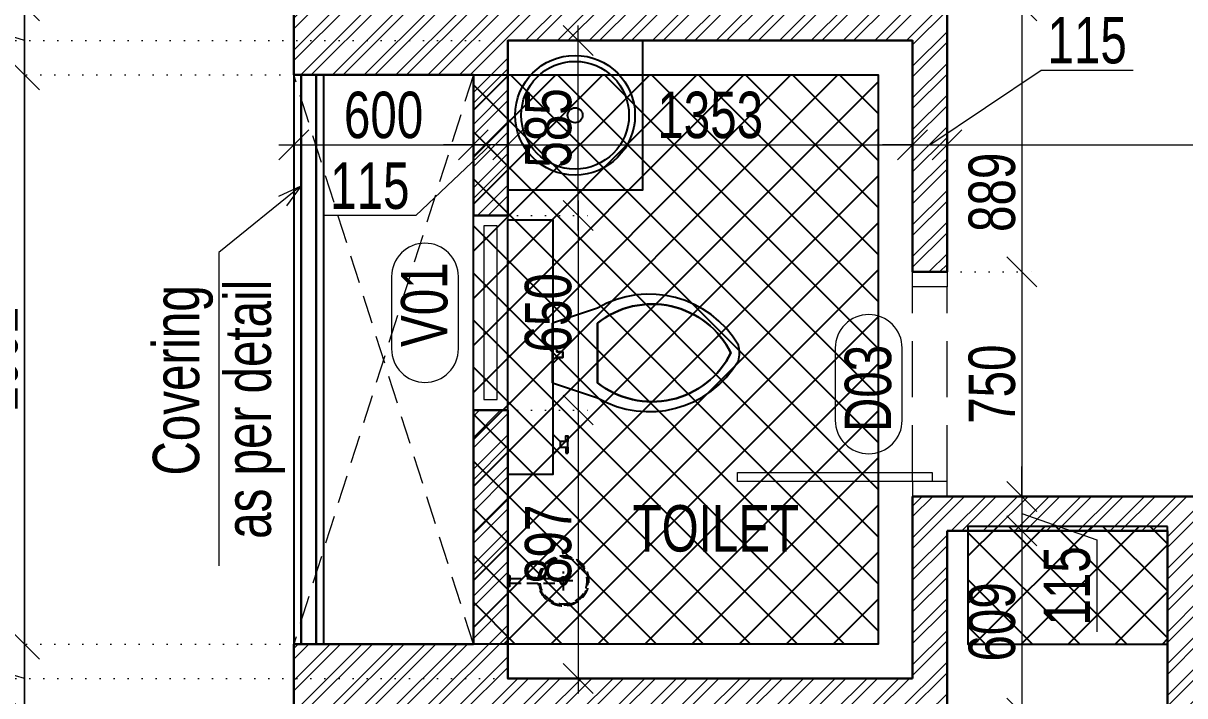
# Model space of a CAD drawing. Header units: inches. Extents: x 785882 to 928568, y 496782 to 576896.
# Drawn here: x 861782 to 865663, y 528476 to 530723 of the extents above; entities that cross this region are included whole.
import ezdxf
from ezdxf.enums import TextEntityAlignment as Align

# ---------------------------------------------------------------- set-up
doc = ezdxf.new("R2010")
doc.units = ezdxf.units.IN
doc.header["$LTSCALE"] = 750
doc.header["$MEASUREMENT"] = 0
for name, pattern in [('DOT', [0.25, 0, -0.25]), ('HIDDEN', [0.375, 0.25, -0.125]), ('HIDDEN2', [0.1875, 0.125, -0.0625])]:
    doc.linetypes.add(name, pattern=pattern)
for name, color, linetype, lineweight in [('DIMENSION WORKING-MSA', 222, 'Continuous', 13), ('DOOR NO-MSA', 4, 'Continuous', 9), ('DOOR-MSA', 50, 'Continuous', 13), ('DOTTED LINE-MSA', 3, 'HIDDEN2', 13), ('ELE-01-MSA', 7, 'Continuous', 30), ('TEXT DETAIL-MSA', 212, 'Continuous', 13), ('TEXT ROOM NAME-MSA', 210, 'Continuous', 13), ('WALL HATCH-MSA', 251, 'Continuous', 9), ('WALL-MSA', 32, 'Continuous', 30), ('WINDOE NO-MAS', 4, 'Continuous', 9), ('WINDOW-MSA', 50, 'Continuous', 13)]:
    doc.layers.add(name, color=color, linetype=linetype, lineweight=lineweight)
for name, color, linetype in [('ELE-02-MSA', 4, 'Continuous'), ('HATCH-SUNK 300MM-MSA', 47, 'Continuous'), ('P.FIXTURE', 7, 'Continuous')]:
    doc.layers.add(name, color=color, linetype=linetype)
doc.styles.add('125', font='swisscl.ttf', dxfattribs={"height": 125})
doc.styles.add('AR', font='swisscl.ttf')
doc.styles.add('ARIAL', font='swisscl.ttf', dxfattribs={"height": 360})
doc.styles.add('Arial-Reg+0.8Sc', font='swisscl.ttf')
doc.styles.add('MtXpl_Swis721_LtCn_B', font='swisscl.ttf')
doc.dimstyles.new('100 K.T', dxfattribs={"dimtxt": 360, "dimasz": 80, "dimexe": 0.18, "dimexo": 0.0625, "dimgap": 1, "dimtad": 1, "dimdec": 0, "dimzin": 0, "dimdsep": 46, "dimtxsty": 'ARIAL', "dimblk": 'DOT', "dimcen": 0.09, "dimse1": 1, "dimse2": 1, "dimclrd": 50, "dimclrt": 256, "dimadec": 0, "dimazin": 0, "dimtfac": 1, "dimtdec": 0, "dimtofl": 0, "dimtmove": 1, "dimatfit": 0, "dimfxl": 1, "dimtolj": 1, "dimtzin": 0, "dimlwd": -1, "dimarcsym": 0})
doc.dimstyles.new('WORKING DIM', dxfattribs={"dimtxt": 155, "dimasz": 100, "dimexe": 50, "dimexo": 0, "dimgap": 20, "dimtad": 1, "dimdec": 0, "dimzin": 0, "dimdsep": 46, "dimtxsty": 'AR', "dimblk": 'OBLIQUE', "dimcen": 0.09, "dimdle": 50, "dimclrd": 256, "dimclre": 250, "dimclrt": 256, "dimadec": 0, "dimazin": 0, "dimtfac": 1, "dimtdec": 0, "dimtofl": 0, "dimtmove": 1, "dimatfit": 0, "dimfxl": 1, "dimtolj": 1, "dimtzin": 0, "dimlwd": -1, "dimlwe": -1, "dimarcsym": 0})
pattern_1 = [(45, (0, 0), (-78.57724, 78.57724), []), (135, (0, 0), (-78.57724, -78.57724), [])]

# ---------------------------------------------------------------- blocks, each defined once
blk = doc.blocks.new('t4tgg34')
for points in [[(375405.3, -62759.1), (375390.8, -62744.6), (375390.8, -62738.4), (375370.8, -62738.4), (375370.8, -62719.7), (375390.8, -62719.7), (375390.8, -62713.4), (375405.3, -62699), (375405.3, -62635.1), (375255.5, -62585.2, 0.412342), (374784.6, -62708.9, 0.132891), (374784.6, -62761, 0.412336), (375255.5, -62884.7), (375405.3, -62834.8)], [(375255.5, -62834.8, -0.475238), (374809.5, -62734.9, -0.475243), (375255.5, -62635.1)]]:
    blk.add_lwpolyline(points, format="xyb", close=True)
blk.add_lwpolyline([(375255.5, -62834.8), (375255.5, -62635.1, 0.475243), (374809.5, -62734.9, 0.475238), (375255.5, -62834.8, 0.489246)], format="xyb")
blk.add_lwpolyline([(375405.3, -62635.1), (375405.3, -62699), (375390.8, -62713.4), (375390.8, -62719.7), (375370.8, -62719.7), (375370.8, -62738.4), (375390.8, -62738.4), (375390.8, -62744.6), (375405.3, -62759.1), (375405.3, -62699), (375405.3, -62834.8)])
blk = doc.blocks.new('9')
at = {"linetype": 'Continuous'}
for p, q in [((709869.5, -390414.7), (709869.5, -390433.8)), ((709875.9, -390433.8), (709869.5, -390433.8)), ((709875.9, -390414.7), (709875.9, -390433.8))]:
    blk.add_line(p, q, dxfattribs=at)
for points in [[(709875.9, -390395.7), (709875.9, -390376.6), (709869.5, -390376.6), (709869.5, -390395.7)], [(709894.9, -390395.7), (709920.3, -390370.3), (709920.3, -390440.1), (709894.9, -390414.7)]]:
    blk.add_lwpolyline(points, dxfattribs=at)
blk.add_lwpolyline([(709894.9, -390414.7), (709869.5, -390414.7), (709869.5, -390395.7), (709894.9, -390395.7)], close=True, dxfattribs=at)
blk = doc.blocks.new('SHOWE')
at = {"linetype": 'HIDDEN', "ltscale": 0.2}
for p, q in [((3964261.3, -1171717.9), (3964261.3, -1171674.7)), ((3964261.3, -1171674.7), (3964263.3, -1171674.7)), ((3964264.2, -1171676.3), (3964264.2, -1171716.3)), ((3964268.7, -1171680.5), (3964268.7, -1171696.3)), ((3964268.7, -1171688.6), (3964437.5, -1171688.6)), ((3964268.7, -1171712), (3964268.7, -1171696.3)), ((3964479.2, -1171696.3), (3964415.6, -1171696.3)), ((3964447.4, -1171664.5), (3964447.4, -1171728.1)), ((3964261.3, -1171717.9), (3964263.3, -1171717.9)), ((3964268.7, -1171704), (3964437.5, -1171704))]:
    blk.add_line(p, q, dxfattribs=at)
for radius in [12.5, 10.6]:
    blk.add_circle((3964447.4, -1171696.3), radius, dxfattribs=at)
for centre, radius, start, end in [((3964447.4, -1171696.3), 84.1, 185.2383, 174.7617), ((3964447.4, -1171696.3), 81.4, 185.4105, 174.5895), ((3964447.4, -1171696.3), 78, 185.6496, 174.3504), ((3964262.4, -1171676.3), 1.76, 358.0282, 62.0821), ((3964259.8, -1171685.3), 10.1, 28.3436, 64.2104), ((3964262.4, -1171716.3), 1.76, 297.9179, 1.9718), ((3964259.8, -1171707.2), 10.1, 295.7896, 331.6564)]:
    blk.add_arc(centre, radius, start, end, dxfattribs=at)
blk = doc.blocks.new('A$C59c041b7')
at = {"layer": 'HATCH-SUNK 300MM-MSA', "transparency": 33554559}
h = blk.add_hatch(dxfattribs=at)
h.set_pattern_fill('ANSI37', color=256, scale=35)
h.set_pattern_definition(pattern_1)
h.paths.add_polyline_path([(0, -32653.1), (1352.5, -32653.1), (1352.5, -34555.3), (0, -34555.3)])
h = blk.add_hatch(dxfattribs=at)
h.set_pattern_fill('ANSI37', color=256, scale=35)
h.set_pattern_definition(pattern_1)
h.paths.add_polyline_path([(2319.3, -34161.7), (1652.5, -34161.7), (1652.5, -34555.3), (2319.3, -34555.3)])
at = {"layer": 'HATCH-SUNK 300MM-MSA'}
for points in [[(0, -32653.1), (1352.5, -32653.1), (1352.5, -34555.3), (0, -34555.3)], [(2319.3, -34161.7), (1652.5, -34161.7), (1652.5, -34555.3), (2319.3, -34555.3)]]:
    blk.add_lwpolyline(points, close=True, dxfattribs=at)
blk = doc.blocks.new('_Dot')
at = {"linetype": 'ByBlock', "lineweight": -2}
blk.add_line((-0.5, 0), (-1, 0), dxfattribs=at)
at = {"linetype": 'ByBlock', "const_width": 0.5}
blk.add_lwpolyline([(-0.25, 0, 1), (0.25, 0, 1)], format="xyb", close=True, dxfattribs=at)
blk = doc.blocks.new('Win-Tag-03')
blk.add_lwpolyline([(-130, 120), (130, 120, -0.414214), (250, 0), (250, 0, -0.414214), (130, -120), (-130, -120, -0.414214), (-250, 0), (-250, 0, -0.414214)], format="xyb", close=True)
blk = doc.blocks.new('A$Ca69f7aba')
at = {"layer": 'WINDOW-MSA', "ltscale": 5000}
for points in [[(-750, 0), (-700, 0), (-700, -115), (-750, -115)], [(0, 0), (-50, 0), (-50, -115), (0, -115)], [(-50, -50), (-50, -700), (-80, -700), (-80, -50)]]:
    blk.add_lwpolyline(points, close=True, dxfattribs=at)
at = {"layer": 'WINDOW-MSA', "linetype": 'HIDDEN'}
blk.add_lwpolyline([(-50, 0), (-700, 0)], dxfattribs=at)
at = {"layer": 'WINDOW-MSA', "linetype": 'HIDDEN', "elevation": 0}
blk.add_lwpolyline([(-50, -115), (-700, -115)], dxfattribs=at)
blk = doc.blocks.new('_Oblique')
at = {"color": 0, "linetype": 'ByBlock', "lineweight": -2}
blk.add_line((-0.5, -0.5), (0.5, 0.5), dxfattribs=at)
blk = doc.blocks.new('*D2235')
at = {"layer": 'Defpoints', "color": 0, "ltscale": 0.25, "transparency": 16777216}
for p in [(861785.9, 528648.7), (862685.9, 528648.7), (862685.9, 528418.7)]:
    blk.add_point(p, dxfattribs=at)
at = {"layer": 'DIMENSION WORKING-MSA', "ltscale": 0.25, "transparency": 16777216}
for p, q in [((861626.4, 528581.5), (861626.4, 528892.2)), ((861785.9, 528648.7), (861785.9, 528748.7)), ((861785.9, 528418.7), (861785.9, 528648.7)), ((861785.9, 528533.7), (861626.4, 528581.5)), ((861785.9, 528418.7), (861785.9, 528318.7))]:
    blk.add_line(p, q, dxfattribs=at)
at = {"layer": 'DIMENSION WORKING-MSA', "color": 250, "linetype": 'DOT', "ltscale": 0.25, "transparency": 16777216}
for p, q in [((862685.9, 528648.7), (861735.9, 528648.7)), ((862685.9, 528418.7), (861735.9, 528418.7))]:
    blk.add_line(p, q, dxfattribs=at)
at = {"layer": 'DIMENSION WORKING-MSA', "ltscale": 0.25, "transparency": 16777216, "xscale": 100, "yscale": 100, "zscale": 100}
for p, rotation in [((861785.9, 528648.7), 270), ((861785.9, 528418.7), 90)]:
    blk.add_blockref('_Oblique', p, dxfattribs=dict(at, rotation=rotation))
at = {"layer": 'DIMENSION WORKING-MSA', "ltscale": 0.25, "transparency": 16777216, "insert": (861526.9, 528736.8), "char_height": 155, "attachment_point": 5, "rotation": 90, "style": 'AR'}
blk.add_mtext('\\A1;230', dxfattribs=at)
blk = doc.blocks.new('*D2236')
at = {"layer": 'Defpoints', "color": 0, "ltscale": 0.25, "transparency": 16777216}
for p in [(861785.9, 530550.9), (862685.9, 530550.9), (862685.9, 528648.7)]:
    blk.add_point(p, dxfattribs=at)
at = {"layer": 'DIMENSION WORKING-MSA', "ltscale": 0.25, "transparency": 16777216}
blk.add_line((861785.9, 528598.7), (861785.9, 530600.9), dxfattribs=at)
at = {"layer": 'DIMENSION WORKING-MSA', "color": 250, "linetype": 'DOT', "ltscale": 0.25, "transparency": 16777216}
for p, q in [((862685.9, 530550.9), (861735.9, 530550.9)), ((862685.9, 528648.7), (861735.9, 528648.7))]:
    blk.add_line(p, q, dxfattribs=at)
at = {"layer": 'DIMENSION WORKING-MSA', "ltscale": 0.25, "transparency": 16777216, "xscale": 100, "yscale": 100, "zscale": 100}
for p, rotation in [((861785.9, 530550.9), 90), ((861785.9, 528648.7), 270)]:
    blk.add_blockref('_Oblique', p, dxfattribs=dict(at, rotation=rotation))
at = {"layer": 'DIMENSION WORKING-MSA', "ltscale": 0.25, "transparency": 16777216, "insert": (861686.5, 529599.8), "char_height": 155, "attachment_point": 5, "rotation": 90, "style": 'AR'}
blk.add_mtext('\\A1;1902', dxfattribs=at)
blk = doc.blocks.new('*D2091')
at = {"layer": 'Defpoints', "color": 0, "ltscale": 0.25, "transparency": 16777216}
for p in [(861785.9, 530780.9), (862685.9, 530780.9), (862685.9, 530550.9)]:
    blk.add_point(p, dxfattribs=at)
at = {"layer": 'DIMENSION WORKING-MSA', "ltscale": 0.25, "transparency": 16777216}
for p, q in [((861626.4, 530713.7), (861626.4, 531024.4)), ((861785.9, 530780.9), (861785.9, 530880.9)), ((861785.9, 530550.9), (861785.9, 530780.9)), ((861785.9, 530665.9), (861626.4, 530713.7)), ((861785.9, 530550.9), (861785.9, 530450.9))]:
    blk.add_line(p, q, dxfattribs=at)
at = {"layer": 'DIMENSION WORKING-MSA', "color": 250, "linetype": 'DOT', "ltscale": 0.25, "transparency": 16777216}
for p, q in [((862685.9, 530780.9), (861735.9, 530780.9)), ((862685.9, 530550.9), (861735.9, 530550.9))]:
    blk.add_line(p, q, dxfattribs=at)
at = {"layer": 'DIMENSION WORKING-MSA', "ltscale": 0.25, "transparency": 16777216, "xscale": 100, "yscale": 100, "zscale": 100}
for p, rotation in [((861785.9, 530780.9), 270), ((861785.9, 530550.9), 90)]:
    blk.add_blockref('_Oblique', p, dxfattribs=dict(at, rotation=rotation))
at = {"layer": 'DIMENSION WORKING-MSA', "ltscale": 0.25, "transparency": 16777216, "insert": (861526.9, 530869), "char_height": 155, "attachment_point": 5, "rotation": 90, "style": 'AR'}
blk.add_mtext('\\A1;230', dxfattribs=at)
blk = doc.blocks.new('*D2072')
at = {"layer": 'Defpoints', "color": 0, "ltscale": 0.25, "transparency": 16777216}
for p in [(861135.9, 528533.7), (863400.9, 528533.7), (862685.9, 528418.7)]:
    blk.add_point(p, dxfattribs=at)
at = {"layer": 'DIMENSION WORKING-MSA', "ltscale": 0.25, "transparency": 16777216}
for p, q in [((860976.8, 528523.9), (860976.8, 528830.7)), ((861135.9, 528533.7), (861135.9, 528633.7)), ((861135.9, 528476.2), (860976.8, 528523.9)), ((861135.9, 528418.7), (861135.9, 528533.7)), ((861135.9, 528418.7), (861135.9, 528318.7))]:
    blk.add_line(p, q, dxfattribs=at)
at = {"layer": 'DIMENSION WORKING-MSA', "color": 250, "linetype": 'DOT', "ltscale": 0.25, "transparency": 16777216}
for p, q in [((863400.9, 528533.7), (861085.9, 528533.7)), ((862685.9, 528418.7), (861085.9, 528418.7))]:
    blk.add_line(p, q, dxfattribs=at)
at = {"layer": 'DIMENSION WORKING-MSA', "ltscale": 0.25, "transparency": 16777216, "xscale": 100, "yscale": 100, "zscale": 100}
for p, rotation in [((861135.9, 528533.7), 270), ((861135.9, 528418.7), 90)]:
    blk.add_blockref('_Oblique', p, dxfattribs=dict(at, rotation=rotation))
at = {"layer": 'DIMENSION WORKING-MSA', "ltscale": 0.25, "transparency": 16777216, "insert": (860877.7, 528677.3), "char_height": 155, "attachment_point": 5, "rotation": 90, "style": 'AR'}
blk.add_mtext('\\A1;115', dxfattribs=at)
blk = doc.blocks.new('*D2073')
at = {"layer": 'Defpoints', "color": 0, "ltscale": 0.25, "transparency": 16777216}
for p in [(861135.9, 530665.9), (863400.9, 530665.9), (863400.9, 528533.7)]:
    blk.add_point(p, dxfattribs=at)
at = {"layer": 'DIMENSION WORKING-MSA', "ltscale": 0.25, "transparency": 16777216}
blk.add_line((861135.9, 528483.7), (861135.9, 530715.9), dxfattribs=at)
at = {"layer": 'DIMENSION WORKING-MSA', "color": 250, "linetype": 'DOT', "ltscale": 0.25, "transparency": 16777216}
for p, q in [((863400.9, 530665.9), (861085.9, 530665.9)), ((863400.9, 528533.7), (861085.9, 528533.7))]:
    blk.add_line(p, q, dxfattribs=at)
at = {"layer": 'DIMENSION WORKING-MSA', "ltscale": 0.25, "transparency": 16777216, "xscale": 100, "yscale": 100, "zscale": 100}
for p, rotation in [((861135.9, 530665.9), 90), ((861135.9, 528533.7), 270)]:
    blk.add_blockref('_Oblique', p, dxfattribs=dict(at, rotation=rotation))
at = {"layer": 'DIMENSION WORKING-MSA', "ltscale": 0.25, "transparency": 16777216, "insert": (861036.5, 529599.8), "char_height": 155, "attachment_point": 5, "rotation": 90, "style": 'AR'}
blk.add_mtext('\\A1;2132', dxfattribs=at)
blk = doc.blocks.new('*D2074')
at = {"layer": 'Defpoints', "color": 0, "ltscale": 0.25, "transparency": 16777216}
for p in [(861135.9, 530780.9), (862685.9, 530780.9), (863400.9, 530665.9)]:
    blk.add_point(p, dxfattribs=at)
at = {"layer": 'DIMENSION WORKING-MSA', "ltscale": 0.25, "transparency": 16777216}
for p, q in [((860976.8, 530771.1), (860976.8, 531077.9)), ((861135.9, 530780.9), (861135.9, 530880.9)), ((861135.9, 530723.4), (860976.8, 530771.1)), ((861135.9, 530665.9), (861135.9, 530780.9)), ((861135.9, 530665.9), (861135.9, 530565.9))]:
    blk.add_line(p, q, dxfattribs=at)
at = {"layer": 'DIMENSION WORKING-MSA', "color": 250, "linetype": 'DOT', "ltscale": 0.25, "transparency": 16777216}
for p, q in [((862685.9, 530780.9), (861085.9, 530780.9)), ((863400.9, 530665.9), (861085.9, 530665.9))]:
    blk.add_line(p, q, dxfattribs=at)
at = {"layer": 'DIMENSION WORKING-MSA', "ltscale": 0.25, "transparency": 16777216, "xscale": 100, "yscale": 100, "zscale": 100}
for p, rotation in [((861135.9, 530780.9), 270), ((861135.9, 530665.9), 90)]:
    blk.add_blockref('_Oblique', p, dxfattribs=dict(at, rotation=rotation))
at = {"layer": 'DIMENSION WORKING-MSA', "ltscale": 0.25, "transparency": 16777216, "insert": (860877.7, 530924.5), "char_height": 155, "attachment_point": 5, "rotation": 90, "style": 'AR'}
blk.add_mtext('\\A1;115', dxfattribs=at)
blk = doc.blocks.new('*D2110')
at = {"layer": 'Defpoints', "color": 0, "ltscale": 0.25, "transparency": 16777216}
for p in [(860485.9, 563204), (863285.9, 563204), (863285.9, 504339.5)]:
    blk.add_point(p, dxfattribs=at)
at = {"layer": 'DIMENSION WORKING-MSA', "ltscale": 0.25, "transparency": 16777216}
blk.add_line((860485.9, 504289.5), (860485.9, 563254), dxfattribs=at)
at = {"layer": 'DIMENSION WORKING-MSA', "color": 250, "linetype": 'DOT', "ltscale": 0.25, "transparency": 16777216}
for p, q in [((863285.9, 563204), (860435.9, 563204)), ((863285.9, 504339.5), (860435.9, 504339.5))]:
    blk.add_line(p, q, dxfattribs=at)
at = {"layer": 'DIMENSION WORKING-MSA', "ltscale": 0.25, "transparency": 16777216, "xscale": 100, "yscale": 100, "zscale": 100}
for p, rotation in [((860485.9, 563204), 90), ((860485.9, 504339.5), 270)]:
    blk.add_blockref('_Oblique', p, dxfattribs=dict(at, rotation=rotation))
at = {"layer": 'DIMENSION WORKING-MSA', "ltscale": 0.25, "transparency": 16777216, "insert": (860386.5, 533771.7), "char_height": 155, "attachment_point": 5, "rotation": 90, "style": 'AR'}
blk.add_mtext('\\A1;58865', dxfattribs=at)
blk = doc.blocks.new('*D1550')
at = {"layer": 'Defpoints', "color": 0, "ltscale": 0.25, "transparency": 16777216}
for p in [(863635.9, 530665.9), (863635.9, 530665.9), (863385.9, 530080.9)]:
    blk.add_point(p, dxfattribs=at)
at = {"layer": 'DIMENSION WORKING-MSA', "ltscale": 0.25, "transparency": 16777216}
blk.add_line((863635.9, 530030.9), (863635.9, 530715.9), dxfattribs=at)
at = {"layer": 'DIMENSION WORKING-MSA', "color": 250, "linetype": 'DOT', "ltscale": 0.25, "transparency": 16777216}
for p, q in [((863635.9, 530665.9), (863685.9, 530665.9)), ((863385.9, 530080.9), (863685.9, 530080.9))]:
    blk.add_line(p, q, dxfattribs=at)
at = {"layer": 'DIMENSION WORKING-MSA', "ltscale": 0.25, "transparency": 16777216, "xscale": 100, "yscale": 100, "zscale": 100}
for p, rotation in [((863635.9, 530665.9), 90), ((863635.9, 530080.9), 270)]:
    blk.add_blockref('_Oblique', p, dxfattribs=dict(at, rotation=rotation))
at = {"layer": 'DIMENSION WORKING-MSA', "ltscale": 0.25, "transparency": 16777216, "insert": (863536.5, 530373.4), "char_height": 155, "attachment_point": 5, "rotation": 90, "style": 'AR'}
blk.add_mtext('\\A1;585', dxfattribs=at)
blk = doc.blocks.new('*D1551')
at = {"layer": 'Defpoints', "color": 0, "ltscale": 0.25, "transparency": 16777216}
for p in [(863385.9, 530080.9), (863385.9, 529430.9), (863635.9, 529430.9)]:
    blk.add_point(p, dxfattribs=at)
at = {"layer": 'DIMENSION WORKING-MSA', "ltscale": 0.25, "transparency": 16777216}
blk.add_line((863635.9, 530130.9), (863635.9, 529380.9), dxfattribs=at)
at = {"layer": 'DIMENSION WORKING-MSA', "color": 250, "linetype": 'DOT', "ltscale": 0.25, "transparency": 16777216}
for p, q in [((863385.9, 530080.9), (863685.9, 530080.9)), ((863385.9, 529430.9), (863685.9, 529430.9))]:
    blk.add_line(p, q, dxfattribs=at)
at = {"layer": 'DIMENSION WORKING-MSA', "ltscale": 0.25, "transparency": 16777216, "xscale": 100, "yscale": 100, "zscale": 100}
for p, rotation in [((863635.9, 530080.9), 90), ((863635.9, 529430.9), 270)]:
    blk.add_blockref('_Oblique', p, dxfattribs=dict(at, rotation=rotation))
at = {"layer": 'DIMENSION WORKING-MSA', "ltscale": 0.25, "transparency": 16777216, "insert": (863536.5, 529755.9), "char_height": 155, "attachment_point": 5, "rotation": 90, "style": 'AR'}
blk.add_mtext('\\A1;650', dxfattribs=at)
blk = doc.blocks.new('*D1552')
at = {"layer": 'Defpoints', "color": 0, "ltscale": 0.25, "transparency": 16777216}
for p in [(863385.9, 529430.9), (863635.9, 528533.7), (863635.9, 528533.7)]:
    blk.add_point(p, dxfattribs=at)
at = {"layer": 'DIMENSION WORKING-MSA', "ltscale": 0.25, "transparency": 16777216}
blk.add_line((863635.9, 529480.9), (863635.9, 528483.7), dxfattribs=at)
at = {"layer": 'DIMENSION WORKING-MSA', "color": 250, "linetype": 'DOT', "ltscale": 0.25, "transparency": 16777216}
for p, q in [((863385.9, 529430.9), (863685.9, 529430.9)), ((863635.9, 528533.7), (863685.9, 528533.7))]:
    blk.add_line(p, q, dxfattribs=at)
at = {"layer": 'DIMENSION WORKING-MSA', "ltscale": 0.25, "transparency": 16777216, "xscale": 100, "yscale": 100, "zscale": 100}
for p, rotation in [((863635.9, 529430.9), 90), ((863635.9, 528533.7), 270)]:
    blk.add_blockref('_Oblique', p, dxfattribs=dict(at, rotation=rotation))
at = {"layer": 'DIMENSION WORKING-MSA', "ltscale": 0.25, "transparency": 16777216, "insert": (863536.5, 528982.3), "char_height": 155, "attachment_point": 5, "rotation": 90, "style": 'AR'}
blk.add_mtext('\\A1;897', dxfattribs=at)
blk = doc.blocks.new('*D1555')
at = {"layer": 'Defpoints', "color": 0, "ltscale": 0.25, "transparency": 16777216}
for p in [(864868.4, 530780.9), (864868.4, 529892.3), (865118.4, 529892.3)]:
    blk.add_point(p, dxfattribs=at)
at = {"layer": 'DIMENSION WORKING-MSA', "ltscale": 0.25, "transparency": 16777216}
blk.add_line((865118.4, 530830.9), (865118.4, 529842.3), dxfattribs=at)
at = {"layer": 'DIMENSION WORKING-MSA', "color": 250, "linetype": 'DOT', "ltscale": 0.25, "transparency": 16777216}
for p, q in [((864868.4, 530780.9), (865168.4, 530780.9)), ((864868.4, 529892.3), (865168.4, 529892.3))]:
    blk.add_line(p, q, dxfattribs=at)
at = {"layer": 'DIMENSION WORKING-MSA', "ltscale": 0.25, "transparency": 16777216, "xscale": 100, "yscale": 100, "zscale": 100}
for p, rotation in [((865118.4, 530780.9), 90), ((865118.4, 529892.3), 270)]:
    blk.add_blockref('_Oblique', p, dxfattribs=dict(at, rotation=rotation))
at = {"layer": 'DIMENSION WORKING-MSA', "ltscale": 0.25, "transparency": 16777216, "insert": (865019.1, 530158.4), "char_height": 155, "attachment_point": 5, "rotation": 90, "style": 'AR'}
blk.add_mtext('\\A1;889', dxfattribs=at)
blk = doc.blocks.new('*D1556')
at = {"layer": 'Defpoints', "color": 0, "ltscale": 0.25, "transparency": 16777216}
for p in [(864868.4, 529892.3), (865118.4, 529142.3), (865118.4, 529142.3)]:
    blk.add_point(p, dxfattribs=at)
at = {"layer": 'DIMENSION WORKING-MSA', "ltscale": 0.25, "transparency": 16777216}
blk.add_line((865118.4, 529942.3), (865118.4, 529092.3), dxfattribs=at)
at = {"layer": 'DIMENSION WORKING-MSA', "color": 250, "linetype": 'DOT', "ltscale": 0.25, "transparency": 16777216}
for p, q in [((864868.4, 529892.3), (865168.4, 529892.3)), ((865118.4, 529142.3), (865168.4, 529142.3))]:
    blk.add_line(p, q, dxfattribs=at)
at = {"layer": 'DIMENSION WORKING-MSA', "ltscale": 0.25, "transparency": 16777216, "xscale": 100, "yscale": 100, "zscale": 100}
for p, rotation in [((865118.4, 529892.3), 90), ((865118.4, 529142.3), 270)]:
    blk.add_blockref('_Oblique', p, dxfattribs=dict(at, rotation=rotation))
at = {"layer": 'DIMENSION WORKING-MSA', "ltscale": 0.25, "transparency": 16777216, "insert": (865019.1, 529517.3), "char_height": 155, "attachment_point": 5, "rotation": 90, "style": 'AR'}
blk.add_mtext('\\A1;750', dxfattribs=at)
blk = doc.blocks.new('*D1557')
at = {"layer": 'Defpoints', "color": 0, "ltscale": 0.25, "transparency": 16777216}
for p in [(865118.4, 529142.3), (865118.4, 529027.3), (865118.4, 529027.3)]:
    blk.add_point(p, dxfattribs=at)
at = {"layer": 'DIMENSION WORKING-MSA', "ltscale": 0.25, "transparency": 16777216}
for p, q in [((865118.4, 529142.3), (865118.4, 529242.3)), ((865118.4, 529142.3), (865118.4, 529027.3)), ((865118.4, 529084.8), (865368.4, 528996.8)), ((865118.4, 529027.3), (865118.4, 528927.3)), ((865368.4, 528996.8), (865368.4, 528690))]:
    blk.add_line(p, q, dxfattribs=at)
at = {"layer": 'DIMENSION WORKING-MSA', "color": 250, "linetype": 'DOT', "ltscale": 0.25, "transparency": 16777216}
for p, q in [((865118.4, 529142.3), (865168.4, 529142.3)), ((865118.4, 529027.3), (865168.4, 529027.3))]:
    blk.add_line(p, q, dxfattribs=at)
at = {"layer": 'DIMENSION WORKING-MSA', "ltscale": 0.25, "transparency": 16777216, "xscale": 100, "yscale": 100, "zscale": 100}
for p, rotation in [((865118.4, 529142.3), 270), ((865118.4, 529027.3), 90)]:
    blk.add_blockref('_Oblique', p, dxfattribs=dict(at, rotation=rotation))
at = {"layer": 'DIMENSION WORKING-MSA', "ltscale": 0.25, "transparency": 16777216, "insert": (865269.4, 528843.4), "char_height": 155, "attachment_point": 5, "rotation": 90, "style": 'AR'}
blk.add_mtext('\\A1;115', dxfattribs=at)
blk = doc.blocks.new('*D1558')
at = {"layer": 'Defpoints', "color": 0, "ltscale": 0.25, "transparency": 16777216}
for p in [(865118.4, 529027.3), (864868.4, 528418.7), (865118.4, 528418.7)]:
    blk.add_point(p, dxfattribs=at)
at = {"layer": 'DIMENSION WORKING-MSA', "ltscale": 0.25, "transparency": 16777216}
blk.add_line((865118.4, 529077.3), (865118.4, 528368.7), dxfattribs=at)
at = {"layer": 'DIMENSION WORKING-MSA', "color": 250, "linetype": 'DOT', "ltscale": 0.25, "transparency": 16777216}
for p, q in [((865118.4, 529027.3), (865168.4, 529027.3)), ((864868.4, 528418.7), (865168.4, 528418.7))]:
    blk.add_line(p, q, dxfattribs=at)
at = {"layer": 'DIMENSION WORKING-MSA', "ltscale": 0.25, "transparency": 16777216, "xscale": 100, "yscale": 100, "zscale": 100}
for p, rotation in [((865118.4, 529027.3), 90), ((865118.4, 528418.7), 270)]:
    blk.add_blockref('_Oblique', p, dxfattribs=dict(at, rotation=rotation))
at = {"layer": 'DIMENSION WORKING-MSA', "ltscale": 0.25, "transparency": 16777216, "insert": (865019.1, 528723), "char_height": 155, "attachment_point": 5, "rotation": 90, "style": 'AR'}
blk.add_mtext('\\A1;609', dxfattribs=at)
blk = doc.blocks.new('*D1577')
at = {"layer": 'Defpoints', "color": 0, "ltscale": 0.25, "transparency": 16777216}
for p in [(862685.9, 530550.9), (863285.9, 530550.9), (863285.9, 530316.6)]:
    blk.add_point(p, dxfattribs=at)
at = {"layer": 'DIMENSION WORKING-MSA', "color": 250, "linetype": 'DOT', "ltscale": 0.25, "transparency": 16777216}
for p, q in [((862685.9, 530550.9), (862685.9, 530266.6)), ((863285.9, 530550.9), (863285.9, 530266.6))]:
    blk.add_line(p, q, dxfattribs=at)
at = {"layer": 'DIMENSION WORKING-MSA', "ltscale": 0.25, "transparency": 16777216}
blk.add_line((862635.9, 530316.6), (863335.9, 530316.6), dxfattribs=at)
at = {"layer": 'DIMENSION WORKING-MSA', "ltscale": 0.25, "transparency": 16777216, "xscale": 100, "yscale": 100, "zscale": 100, "rotation": 180}
blk.add_blockref('_Oblique', (862685.9, 530316.6), dxfattribs=at)
at = {"layer": 'DIMENSION WORKING-MSA', "ltscale": 0.25, "transparency": 16777216, "xscale": 100, "yscale": 100, "zscale": 100}
blk.add_blockref('_Oblique', (863285.9, 530316.6), dxfattribs=at)
at = {"layer": 'DIMENSION WORKING-MSA', "ltscale": 0.25, "transparency": 16777216, "insert": (862985.9, 530415.9), "char_height": 155, "attachment_point": 5, "style": 'AR'}
blk.add_mtext('\\A1;600', dxfattribs=at)
blk = doc.blocks.new('*D1578')
at = {"layer": 'Defpoints', "color": 0, "ltscale": 0.25, "transparency": 16777216}
for p in [(863400.9, 530665.9), (864753.4, 530665.9), (864753.4, 530316.6)]:
    blk.add_point(p, dxfattribs=at)
at = {"layer": 'DIMENSION WORKING-MSA', "color": 250, "linetype": 'DOT', "ltscale": 0.25, "transparency": 16777216}
for p, q in [((863400.9, 530665.9), (863400.9, 530266.6)), ((864753.4, 530665.9), (864753.4, 530266.6))]:
    blk.add_line(p, q, dxfattribs=at)
at = {"layer": 'DIMENSION WORKING-MSA', "ltscale": 0.25, "transparency": 16777216}
blk.add_line((863350.9, 530316.6), (864803.4, 530316.6), dxfattribs=at)
at = {"layer": 'DIMENSION WORKING-MSA', "ltscale": 0.25, "transparency": 16777216, "xscale": 100, "yscale": 100, "zscale": 100, "rotation": 180}
blk.add_blockref('_Oblique', (863400.9, 530316.6), dxfattribs=at)
at = {"layer": 'DIMENSION WORKING-MSA', "ltscale": 0.25, "transparency": 16777216, "xscale": 100, "yscale": 100, "zscale": 100}
blk.add_blockref('_Oblique', (864753.4, 530316.6), dxfattribs=at)
at = {"layer": 'DIMENSION WORKING-MSA', "ltscale": 0.25, "transparency": 16777216, "insert": (864077.2, 530416), "char_height": 155, "attachment_point": 5, "style": 'AR'}
blk.add_mtext('\\A1;1353', dxfattribs=at)
blk = doc.blocks.new('*D1579')
at = {"layer": 'Defpoints', "color": 0, "ltscale": 0.25, "transparency": 16777216}
for p in [(863400.9, 530665.9), (863285.9, 530550.9), (863285.9, 530316.6)]:
    blk.add_point(p, dxfattribs=at)
at = {"layer": 'DIMENSION WORKING-MSA', "color": 250, "linetype": 'DOT', "ltscale": 0.25, "transparency": 16777216}
for p, q in [((863400.9, 530665.9), (863400.9, 530266.6)), ((863285.9, 530550.9), (863285.9, 530266.6))]:
    blk.add_line(p, q, dxfattribs=at)
at = {"layer": 'DIMENSION WORKING-MSA', "ltscale": 0.25, "transparency": 16777216}
for p, q in [((863343.4, 530316.6), (863093.6, 530080.4)), ((863285.9, 530316.6), (863185.9, 530316.6)), ((863400.9, 530316.6), (863285.9, 530316.6)), ((863400.9, 530316.6), (863500.9, 530316.6)), ((863093.6, 530080.4), (862786.7, 530080.4))]:
    blk.add_line(p, q, dxfattribs=at)
at = {"layer": 'DIMENSION WORKING-MSA', "ltscale": 0.25, "transparency": 16777216, "xscale": 100, "yscale": 100, "zscale": 100}
blk.add_blockref('_Oblique', (863285.9, 530316.6), dxfattribs=at)
at = {"layer": 'DIMENSION WORKING-MSA', "ltscale": 0.25, "transparency": 16777216, "xscale": 100, "yscale": 100, "zscale": 100, "rotation": 180}
blk.add_blockref('_Oblique', (863400.9, 530316.6), dxfattribs=at)
at = {"layer": 'DIMENSION WORKING-MSA', "ltscale": 0.25, "transparency": 16777216, "insert": (862940.1, 530179.5), "char_height": 155, "attachment_point": 5, "style": 'AR'}
blk.add_mtext('\\A1;115', dxfattribs=at)
blk = doc.blocks.new('*D1580')
at = {"layer": 'Defpoints', "color": 0, "ltscale": 0.25, "transparency": 16777216}
for p in [(864753.4, 530316.6), (864868.4, 530316.6), (864868.4, 530316.6)]:
    blk.add_point(p, dxfattribs=at)
at = {"layer": 'DIMENSION WORKING-MSA', "ltscale": 0.25, "transparency": 16777216}
for p, q in [((864810.9, 530316.6), (865183.3, 530566.6)), ((865183.3, 530566.6), (865490.1, 530566.6)), ((864753.4, 530316.6), (864653.4, 530316.6)), ((864753.4, 530316.6), (864868.4, 530316.6)), ((864868.4, 530316.6), (864968.4, 530316.6))]:
    blk.add_line(p, q, dxfattribs=at)
at = {"layer": 'DIMENSION WORKING-MSA', "color": 250, "linetype": 'DOT', "ltscale": 0.25, "transparency": 16777216}
for p, q in [((864753.4, 530316.6), (864753.4, 530366.6)), ((864868.4, 530316.6), (864868.4, 530366.6))]:
    blk.add_line(p, q, dxfattribs=at)
at = {"layer": 'DIMENSION WORKING-MSA', "ltscale": 0.25, "transparency": 16777216, "xscale": 100, "yscale": 100, "zscale": 100}
blk.add_blockref('_Oblique', (864753.4, 530316.6), dxfattribs=at)
at = {"layer": 'DIMENSION WORKING-MSA', "ltscale": 0.25, "transparency": 16777216, "xscale": 100, "yscale": 100, "zscale": 100, "rotation": 180}
blk.add_blockref('_Oblique', (864868.4, 530316.6), dxfattribs=at)
at = {"layer": 'DIMENSION WORKING-MSA', "ltscale": 0.25, "transparency": 16777216, "insert": (865336.7, 530665.6), "char_height": 155, "attachment_point": 5, "style": 'AR'}
blk.add_mtext('\\A1;115', dxfattribs=at)
blk = doc.blocks.new('*D1581')
at = {"layer": 'Defpoints', "color": 0, "ltscale": 0.25, "transparency": 16777216}
for p in [(864868.4, 530316.6), (869058.7, 530316.6), (869058.7, 530316.6)]:
    blk.add_point(p, dxfattribs=at)
at = {"layer": 'DIMENSION WORKING-MSA', "color": 250, "linetype": 'DOT', "ltscale": 0.25, "transparency": 16777216}
for p, q in [((864868.4, 530316.6), (864868.4, 530366.6)), ((869058.7, 530316.6), (869058.7, 530366.6))]:
    blk.add_line(p, q, dxfattribs=at)
at = {"layer": 'DIMENSION WORKING-MSA', "ltscale": 0.25, "transparency": 16777216}
blk.add_line((864818.4, 530316.6), (869108.7, 530316.6), dxfattribs=at)
at = {"layer": 'DIMENSION WORKING-MSA', "ltscale": 0.25, "transparency": 16777216, "xscale": 100, "yscale": 100, "zscale": 100, "rotation": 180}
blk.add_blockref('_Oblique', (864868.4, 530316.6), dxfattribs=at)
at = {"layer": 'DIMENSION WORKING-MSA', "ltscale": 0.25, "transparency": 16777216, "xscale": 100, "yscale": 100, "zscale": 100}
blk.add_blockref('_Oblique', (869058.7, 530316.6), dxfattribs=at)
at = {"layer": 'DIMENSION WORKING-MSA', "ltscale": 0.25, "transparency": 16777216, "insert": (866310.2, 530415.9), "char_height": 155, "attachment_point": 5, "style": 'AR'}
blk.add_mtext('\\A1;4190', dxfattribs=at)

msp = doc.modelspace()

# ---------------------------------------------------------------- hatches: boundary and pattern name
at = {"layer": 'WALL HATCH-MSA'}
h = msp.add_hatch(dxfattribs=at)
h.set_pattern_fill('ANSI32', color=256, scale=200)
h.set_pattern_definition([(45, (36976.4, 0), (-53.0330086, 53.0330086), []), (45, (37011.755, 0), (-53.0330086, 53.0330086), [])])
h.paths.add_polyline_path([(863285.9, 530550.9), (863285.9, 530080.9), (863400.9, 530080.9), (863400.9, 530665.9), (864753.4, 530665.9), (864753.4, 529892.3), (864868.4, 529892.3), (864868.4, 530780.9), (862685.9, 530780.9), (862685.9, 530550.9)])
h = msp.add_hatch(dxfattribs=at)
h.set_pattern_fill('ANSI32', color=256, scale=200)
h.set_pattern_definition([(45, (36976.4, 15), (-53.0330086, 53.0330086), []), (45, (37011.755, 15), (-53.0330086, 53.0330086), [])])
h.paths.add_polyline_path([(864868.4, 528418.7), (864868.4, 529027.3), (865605.2, 529027.3), (865605.2, 528418.7), (865720.2, 528418.7), (865720.2, 529027.3), (869058.7, 529027.3), (869058.7, 528592.3), (869173.7, 528592.3), (869173.7, 529142.3), (864753.4, 529142.3), (864753.4, 528533.7), (863400.9, 528533.7), (863400.9, 529430.9), (863285.9, 529430.9), (863285.9, 528648.7), (862685.9, 528648.7), (862685.9, 528418.7)])

# ---------------------------------------------------------------- linework, layer by layer
at = {"layer": 'Defpoints', "color": 1, "lineweight": 0}
msp.add_lwpolyline([(885512.3, 564104), (861785.9, 564104), (861785.9, 503439.5), (885512.3, 503439.5)], close=True, dxfattribs=at)
at = {"layer": 'DOTTED LINE-MSA'}
for points in [[(863285.9, 530550.9), (862685.9, 528648.7)], [(863285.9, 528648.7), (862685.9, 530550.9)]]:
    msp.add_lwpolyline(points, dxfattribs=at)
at = {"layer": 'ELE-01-MSA'}
for p, q in [((862710.9, 530550.9), (862710.9, 528648.7)), ((862760.9, 528648.7), (862760.9, 530550.9))]:
    msp.add_line(p, q, dxfattribs=at)
at = {"layer": 'ELE-02-MSA'}
for p, q in [((862685.9, 530550.9), (862685.9, 528648.7)), ((862785.9, 528648.7), (862785.9, 530550.9))]:
    msp.add_line(p, q, dxfattribs=at)
at = {"layer": 'P.FIXTURE'}
for points in [[(863400.9, 530665.9), (863850.9, 530665.9), (863850.9, 530165.9), (863400.9, 530165.9)], [(863550.9, 530065.9), (863550.9, 529215.8), (863400.9, 529215.8), (863400.9, 530065.9)]]:
    msp.add_lwpolyline(points, close=True, dxfattribs=at)
for radius in [200, 180, 25]:
    msp.add_circle((863625.9, 530415.9), radius, dxfattribs=at)
at = {"layer": 'WALL-MSA'}
for p, q in [((862685.9, 530550.9), (862685.9, 530780.9)), ((864868.4, 529892.3), (864868.4, 530780.9)), ((863400.9, 530080.9), (863400.9, 530665.9)), ((864753.4, 530665.9), (863400.9, 530665.9)), ((864753.4, 529892.3), (864753.4, 530665.9, 0)), ((863285.9, 530550.9), (862685.9, 530550.9)), ((863285.9, 530080.9), (863285.9, 530550.9)), ((863400.9, 530080.9), (863285.9, 530080.9)), ((864868.4, 529892.3), (864753.4, 529892.3)), ((863285.9, 528648.7), (863285.9, 529430.9)), ((863400.9, 529430.9), (863285.9, 529430.9)), ((863400.9, 528533.7), (863400.9, 529430.9)), ((864753.4, 529142.3), (869173.7, 529142.3)), ((864753.4, 529142.3, 0), (864753.4, 528533.7)), ((864868.4, 529027.3), (865605.2, 529027.3)), ((864868.4, 529027.3), (864868.4, 528418.7)), ((865605.2, 528418.7), (865605.2, 529027.3)), ((862685.9, 528418.7), (862685.9, 528648.7)), ((862685.9, 528648.7), (863285.9, 528648.7)), ((863400.9, 528533.7), (864753.4, 528533.7))]:
    msp.add_line(p, q, dxfattribs=at)
at = {"layer": 'WINDOW-MSA'}
for p, q in [((863285.9, 530080.9), (863285.9, 529430.9)), ((863400.9, 530080.9), (863400.9, 529430.9))]:
    msp.add_line(p, q, dxfattribs=at)
msp.add_lwpolyline([(863365.9, 529465.9), (863365.9, 530045.9), (863320.9, 530045.9), (863320.9, 529465.9)], close=True, dxfattribs=at)

# ---------------------------------------------------------------- block references
at = {"layer": 'DOOR NO-MSA', "xscale": -0.9300595238095237, "yscale": 0.9300595238095237, "zscale": 0.9300595238095237, "rotation": 270.0000000000001}
msp.add_blockref('Win-Tag-03', (864606.8, 529517.3, 0), dxfattribs=at)
at = {"layer": 'DOOR-MSA', "rotation": 270.0000000000001}
msp.add_blockref('A$Ca69f7aba', (864868.4, 529142.3), dxfattribs=at)
at = {"layer": 'HATCH-SUNK 300MM-MSA'}
msp.add_blockref('A$C59c041b7', (863285.9, 563204), dxfattribs=at)
at = {"layer": 'P.FIXTURE', "rotation": 180}
msp.add_blockref('t4tgg34', (1238956.1, 466886.8), dxfattribs=at)
at = {"layer": 'P.FIXTURE', "xscale": -1}
msp.add_blockref('9', (1573471.3, 919721), dxfattribs=at)
at = {"layer": 'P.FIXTURE', "lineweight": 30, "xscale": -1, "rotation": 180}
msp.add_blockref('SHOWE', (-3100860.4, -642836.5), dxfattribs=at)
at = {"layer": 'WINDOE NO-MAS', "xscale": -0.9300595238095237, "yscale": 0.9300595238095237, "zscale": 0.9300595238095237, "rotation": 270.0000000000001}
msp.add_blockref('Win-Tag-03', (863124.3, 529755.9), dxfattribs=at)

# ---------------------------------------------------------------- texts
at = {"layer": 'DOOR NO-MSA', "style": 'Arial-Reg+0.8Sc'}
msp.add_text('D03', height=155, rotation=90, dxfattribs=at).set_placement((864604.3, 529503.1, 0), align=Align.MIDDLE_CENTER)
at = {"layer": 'TEXT DETAIL-MSA', "style": '125'}
for s, p in [('Covering', (862292.4, 529530)), ('as per detail', (862532.1, 529433.3))]:
    msp.add_text(s, height=155, rotation=90, dxfattribs=at).set_placement(p, align=Align.MIDDLE_CENTER)
at = {"layer": 'TEXT ROOM NAME-MSA', "lineweight": 0, "style": 'MtXpl_Swis721_LtCn_B'}
msp.add_text('TOILET', height=155, dxfattribs=at).set_placement((863817.9, 528958.1))
at = {"layer": 'WINDOE NO-MAS', "style": 'Arial-Reg+0.8Sc'}
msp.add_text('V01', height=155, rotation=90, dxfattribs=at).set_placement((863121.7, 529783), align=Align.MIDDLE_CENTER)

# ---------------------------------------------------------------- dimensions: what is measured, and where the dimension line sits
at = {"layer": 'DIMENSION WORKING-MSA', "ltscale": 0.25}
for base, p1, p2, angle, picture, middle in [((860485.8949523, 563203.9564724), (863285.8949528, 504339.4564721), (863285.8949528, 563203.9564724), 90, '*D2110', (860386.5158566, 533771.7064723)), ((861135.9, 530780.9), (863400.9, 530665.9), (862685.9, 530780.9), 90, '*D2074', (860877.7, 530791.1)), ((861785.9, 530780.9), (862685.9, 530550.9), (862685.9, 530780.9), 90, '*D2091', (861526.9, 530733.7)), ((861135.9, 530665.9), (863400.9, 528533.7), (863400.9, 530665.9), 90, '*D2073', (861036.5, 529599.8)), ((863635.9, 530665.9), (863385.9, 530080.9), (863635.9, 530665.9), 270, '*D1550', (863536.5, 530373.4)), ((861785.9, 530550.9), (862685.9, 528648.7), (862685.9, 530550.9), 90, '*D2236', (861686.5, 529599.8)), ((863635.9, 529430.9), (863385.9, 530080.9), (863385.9, 529430.9), 270, '*D1551', (863536.5, 529755.9)), ((865118.4, 529142.3), (864868.4, 529892.3), (865118.4, 529142.3), 270, '*D1556', (865019.1, 529517.3)), ((863635.9, 528533.7), (863385.9, 529430.9), (863635.9, 528533.7), 270, '*D1552', (863536.5, 528982.3)), ((865118.4, 528418.7), (865118.4, 529027.3), (864868.4, 528418.7), 270, '*D1558', (865019.1, 528723)), ((861785.9, 528648.7), (862685.9, 528418.7), (862685.9, 528648.7), 90, '*D2235', (861526.9, 528601.5)), ((861135.9, 528533.7), (862685.9, 528418.7), (863400.9, 528533.7), 90, '*D2072', (860877.7, 528543.9))]:
    dim = msp.add_linear_dim(base=base, p1=p1, p2=p2, angle=angle, dimstyle='WORKING DIM', dxfattribs=at)
    dim.commit()
    dim.dimension.update_dxf_attribs({"geometry": picture, "text_midpoint": middle})
for base, p1, p2, picture, middle in [((865118.4, 529892.3), (864868.4, 530780.9), (864868.4, 529892.3), '*D1555', (865118.4, 530158.4)), ((865118.4, 529027.3), (865118.4, 529142.3), (865118.4, 529027.3), '*D1557', (865368.4, 528976.8))]:
    dim = msp.add_linear_dim(base=base, p1=p1, p2=p2, angle=270, dimstyle='WORKING DIM', dxfattribs=at)
    dim.commit()
    dim.dimension.update_dxf_attribs({"geometry": picture, "text_midpoint": middle, "dimtype": 160})
for base, p1, p2, picture, middle in [((864868.4, 530316.6), (864753.4, 530316.6), (864868.4, 530316.6), '*D1580', (865203.3, 530566.6)), ((863285.9, 530316.6), (863400.9, 530665.9), (863285.9, 530550.9), '*D1579', (863073.6, 530080.4)), ((869058.7, 530316.6), (864868.4, 530316.6), (869058.7, 530316.6), '*D1581', (866310.2, 530316.6))]:
    dim = msp.add_linear_dim(base=base, p1=p1, p2=p2, dimstyle='WORKING DIM', dxfattribs=at)
    dim.commit()
    dim.dimension.update_dxf_attribs({"geometry": picture, "text_midpoint": middle, "dimtype": 160})
for base, p1, p2, picture, middle in [((864753.445, 530316.5565), (863400.895, 530665.8565), (864753.445, 530665.8565), '*D1578', (864077.17, 530416.0371)), ((863285.9, 530316.6), (862685.9, 530550.9), (863285.9, 530550.9), '*D1577', (862985.9, 530415.9))]:
    dim = msp.add_linear_dim(base=base, p1=p1, p2=p2, dimstyle='WORKING DIM', dxfattribs=at)
    dim.commit()
    dim.dimension.update_dxf_attribs({"geometry": picture, "text_midpoint": middle})

# ---------------------------------------------------------------- leaders
at = {"layer": 'TEXT DETAIL-MSA'}
msp.add_leader([(862710.9, 530180.1), (862435.9, 529957.6), (862435.9, 528910.2)], dimstyle='100 K.T', override={"dimgap": 1, "dimtad": 0, "dimclrd": 256, "dimldrblk": 'Open30'}, dxfattribs=at)

doc.saveas('drawing.dxf')
